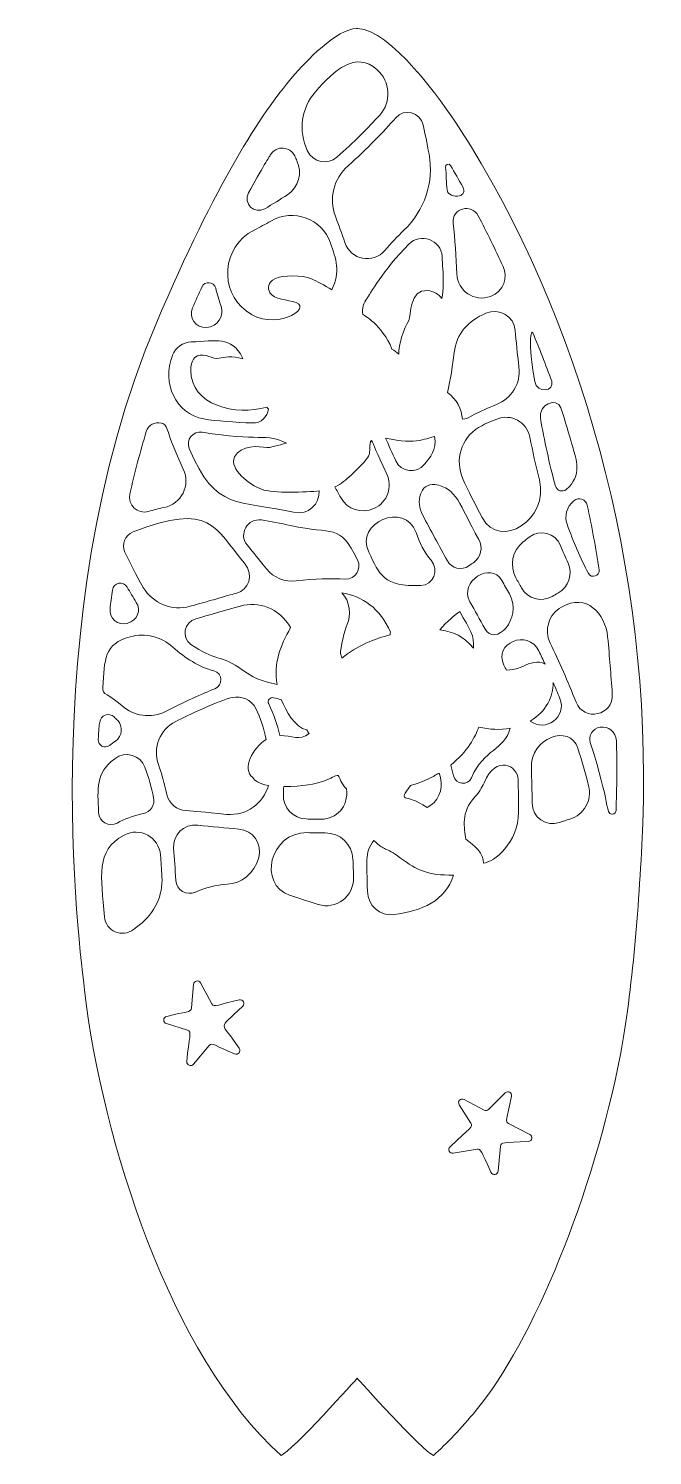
# Model space of a CAD drawing. Header units: inches. Extents: x 90 to 764, y 6 to 426.
# Drawn here: x 335.1 to 518.7, y 6.1 to 425.9 of the extents above; entities that cross this region are included whole.
import ezdxf

# ---------------------------------------------------------------- set-up
doc = ezdxf.new("R2010")
doc.units = ezdxf.units.IN
doc.header["$MEASUREMENT"] = 0
doc.layers.add('_U+0421_U+043B_U+043E_U+0439 1', color=7, linetype='Continuous')

# ---------------------------------------------------------------- blocks, each defined once
blk = doc.blocks.new('block 2')
at = {"layer": '_U+0421_U+043B_U+043E_U+0439 1', "color": 1, "lineweight": 9, "true_color": 0xff0000}
for points, knots in [([(461.81, 396.67), (456.71, 404.57), (441.3, 425.87), (431.99, 425.87), (431.92, 425.87), (431.86, 425.87), (431.8, 425.87), (431.73, 425.87), (431.67, 425.87), (431.6, 425.87), (425.8, 425.87), (416.55, 416.07), (412.76, 411.64), (403.57, 400.89), (390.37, 380.81), (372.77, 339.48), (335.05, 250.86), (351.48, 145.88), (351.59, 142.35), (356.77, 99.38), (376.55, 35.59), (409.36, 6.14), (412.46, 7.23), (431.78, 28.86), (431.78, 28.86), (431.78, 28.86), (451.18, 7.2), (454.22, 6.13), (458.13, 9.63), (462.31, 14.02), (466.8, 19.42), (483.46, 39.47), (501.43, 83.47), (509.25, 124.06), (512.63, 141.62), (514.96, 169.8), (515.81, 192.02), (518.67, 266.68), (497.28, 341.67), (461.81, 396.67)], [0, 0, 0, 0, 1, 1, 1, 2, 2, 2, 3, 3, 3, 4, 4, 4, 5, 5, 5, 6, 6, 6, 7, 7, 7, 8, 8, 8, 9, 9, 9, 10, 10, 10, 11, 11, 11, 12, 12, 12, 13, 13, 13, 13]), ([(419.46, 407.23), (425.1, 413.67), (431.3, 419.43), (437.68, 413.72), (441.56, 410.25), (441.89, 404.29), (438.4, 400.43), (435.01, 396.67), (430.79, 392.39), (425.76, 388.02), (423.13, 385.74), (418.83, 386.29), (417.09, 389.99), (414.39, 395.7), (415.31, 402.48), (419.46, 407.23)], [0, 0, 0, 0, 1, 1, 1, 2, 2, 2, 3, 3, 3, 4, 4, 4, 5, 5, 5, 5]), ([(443.12, 399.62), (445.65, 402.53), (450.38, 401.23), (451.19, 397.5), (451.72, 395.07), (452.32, 392.17), (452.92, 388.91), (454.45, 380.69), (451.59, 372.34), (445.55, 366.57), (443.58, 364.68), (441.69, 362.65), (439.95, 360.62), (436.47, 356.54), (429.85, 357.8), (428.15, 362.89), (427.27, 365.51), (426.33, 368.11), (425.36, 370.65), (423.36, 375.91), (424.87, 381.82), (429.1, 385.53), (434.84, 390.57), (439.52, 395.47), (443.12, 399.62)], [0, 0, 0, 0, 1, 1, 1, 2, 2, 2, 3, 3, 3, 4, 4, 4, 5, 5, 5, 6, 6, 6, 7, 7, 7, 8, 8, 8, 8]), ([(399.77, 377.52), (403.47, 384.29), (406.34, 388.9), (406.28, 388.8), (407.96, 391.54), (412.01, 391.31), (413.38, 388.4), (413.61, 387.93), (413.83, 387.45), (414.06, 386.95), (415.71, 383.4), (414.54, 379.16), (411.27, 377), (409.13, 375.58), (406.89, 374.2), (404.57, 372.86), (401.52, 371.1), (398.08, 374.44), (399.77, 377.52)], [0, 0, 0, 0, 1, 1, 1, 2, 2, 2, 3, 3, 3, 4, 4, 4, 5, 5, 5, 6, 6, 6, 6]), ([(459.26, 385.56), (460.45, 383.56), (461.68, 381.41), (462.95, 379.12), (463.49, 378.14), (462.95, 376.9), (461.86, 376.66), (460.33, 376.34), (458.44, 376.92), (458.22, 378.38), (457.91, 380.55), (458.08, 383.02), (457.74, 385.01), (457.58, 385.91), (458.79, 386.35), (459.26, 385.56)], [0, 0, 0, 0, 1, 1, 1, 2, 2, 2, 3, 3, 3, 4, 4, 4, 5, 5, 5, 5]), ([(467.4, 370.8), (469.9, 365.96), (472.41, 360.84), (474.72, 355.92), (476.23, 352.69), (474.93, 348.57), (470.99, 347.08), (466.3, 345.3), (461.28, 348.66), (461.09, 353.67), (460.91, 358.79), (460.52, 363.82), (460.01, 368.62), (459.55, 372.93), (465.41, 374.64), (467.4, 370.8)], [0, 0, 0, 0, 1, 1, 1, 2, 2, 2, 3, 3, 3, 4, 4, 4, 5, 5, 5, 5]), ([(401.43, 366.56), (403.12, 367.43), (404.77, 368.33), (406.37, 369.25), (413.01, 373.04), (421.46, 369.96), (423.95, 362.73), (425.53, 358.14), (426.91, 354.31), (424.29, 348.97), (422.14, 350.45), (419.85, 351.56), (418.33, 352.23), (415.61, 353.42), (409.94, 353.41), (407.5, 352.21), (405.61, 351.29), (405.27, 349.45), (406.08, 348.17), (407.36, 346.13), (411.26, 346.16), (413.79, 345.26), (418.67, 343.51), (407.17, 336.43), (399.09, 342.79), (391.17, 348.67), (391.85, 361.62), (401.43, 366.56)], [0, 0, 0, 0, 1, 1, 1, 2, 2, 2, 3, 3, 3, 4, 4, 4, 5, 5, 5, 6, 6, 6, 7, 7, 7, 8, 8, 8, 9, 9, 9, 9]), ([(456.77, 358.77), (457.26, 351.27), (457.22, 349.15), (456.72, 346.5), (455.73, 347.77), (454.36, 348.62), (452.44, 348.81), (447.05, 349.34), (447.71, 341.3), (446.96, 340), (445.67, 337.86), (443.84, 332.8), (443.99, 330.05), (443.44, 330.65), (442.79, 331.23), (442.01, 331.6), (439.17, 338.7), (433.39, 341.78), (433.39, 341.78), (433.16, 343.48), (433.67, 345.16), (434.68, 346.55), (435.31, 347.41), (439.34, 354.76), (446.97, 362.45), (450.45, 365.95), (456.46, 363.69), (456.77, 358.77)], [0, 0, 0, 0, 1, 1, 1, 2, 2, 2, 3, 3, 3, 4, 4, 4, 5, 5, 5, 6, 6, 6, 7, 7, 7, 8, 8, 8, 9, 9, 9, 9]), ([(383.33, 343.73), (384.26, 345.83), (385.17, 347.87), (386.07, 349.84), (386.91, 351.7), (389.61, 351.45), (390.13, 349.48), (390.56, 347.85), (391.08, 346.08), (391.71, 344.18), (392.65, 341.34), (390.81, 338.12), (387.38, 337.91), (384.27, 337.72), (382.08, 340.89), (383.33, 343.73)], [0, 0, 0, 0, 1, 1, 1, 2, 2, 2, 3, 3, 3, 4, 4, 4, 5, 5, 5, 5]), ([(478.29, 337.03), (478.56, 333.92), (478.91, 330.28), (479.39, 326.28), (479.96, 321.53), (477.22, 317.03), (472.77, 315.28), (464.07, 311.85), (464.95, 311.03), (462.72, 310.96), (462.5, 313.85), (461.09, 316.95), (458.33, 318.77), (458.77, 320.99), (459.6, 324.2), (460.33, 330.54), (460.99, 336.24), (464.44, 339.85), (469.68, 342.14), (473.55, 343.84), (477.93, 341.24), (478.29, 337.03)], [0, 0, 0, 0, 1, 1, 1, 2, 2, 2, 3, 3, 3, 4, 4, 4, 5, 5, 5, 6, 6, 6, 7, 7, 7, 7]), ([(483.46, 336.34), (485.41, 331.74), (487.24, 327.07), (489.01, 322.16), (489.98, 319.14), (484.7, 318.38), (484.04, 322.07), (481.9, 333.92), (483.02, 337.38), (483.46, 336.34)], [0, 0, 0, 0, 1, 1, 1, 2, 2, 2, 3, 3, 3, 3]), ([(377.42, 329.7), (377.43, 329.73), (377.45, 329.76), (377.46, 329.79), (378.35, 332.05), (380.48, 333.57), (382.9, 333.67), (390.23, 333.96), (394.7, 335.56), (398.03, 329.02), (398.06, 328.92), (398.08, 328.82), (398.11, 328.72), (394.96, 329.62), (392.4, 329.22), (391.18, 328.91), (389.3, 328.43), (387, 330.52), (384.77, 329.58), (383.52, 329.05), (382.8, 327.51), (382.8, 325.34), (382.8, 315.15), (396.04, 311.72), (405.14, 314.52), (405.3, 314.32), (405.48, 314.14), (405.65, 313.95), (405.41, 311.69), (403.48, 309.73), (400.9, 309.84), (396.05, 310.05), (390.25, 310.42), (386.69, 311.03), (378.19, 312.49), (374.25, 321.64), (377.42, 329.7)], [0, 0, 0, 0, 1, 1, 1, 2, 2, 2, 3, 3, 3, 4, 4, 4, 5, 5, 5, 6, 6, 6, 7, 7, 7, 8, 8, 8, 9, 9, 9, 10, 10, 10, 11, 11, 11, 12, 12, 12, 12]), ([(491.71, 314.3), (492.97, 310.44), (494.17, 306.51), (495.31, 302.42), (496.13, 299.49), (498.21, 294.4), (493.29, 290.3), (492.18, 289.38), (490.46, 289.9), (490.09, 291.3), (488.28, 297.96), (486.86, 304.74), (485.72, 311.19), (485, 315.33), (490.54, 317.57), (491.71, 314.3)], [0, 0, 0, 0, 1, 1, 1, 2, 2, 2, 3, 3, 3, 4, 4, 4, 5, 5, 5, 5]), ([(482.6, 305.65), (483.4, 301.53), (484.32, 297.33), (485.39, 293.14), (488.37, 281.48), (473.83, 272.29), (468.58, 282.01), (466.43, 285.98), (464.49, 289.78), (462.86, 293.45), (460.44, 298.92), (462.38, 305.4), (467.5, 308.5), (468.97, 309.39), (470.7, 310.11), (472.83, 310.98), (477.03, 312.71), (481.73, 310.11), (482.6, 305.65)], [0, 0, 0, 0, 1, 1, 1, 2, 2, 2, 3, 3, 3, 4, 4, 4, 5, 5, 5, 6, 6, 6, 6]), ([(364.86, 288.98), (366.29, 295.2), (367.93, 301.42), (369.71, 307.35), (370.26, 309.22), (372.27, 310.31), (374.15, 309.78), (376.44, 309.13), (375.17, 307.72), (380.61, 296.26), (382.85, 291.54), (380.05, 286.03), (374.94, 284.97), (373.28, 284.63), (371.76, 284.24), (370.35, 283.83), (367.15, 282.89), (364.12, 285.73), (364.86, 288.98)], [0, 0, 0, 0, 1, 1, 1, 2, 2, 2, 3, 3, 3, 4, 4, 4, 5, 5, 5, 6, 6, 6, 6]), ([(403.58, 290.35), (407.01, 289.06), (417, 289.49), (420.6, 289.86), (420.82, 286.13), (417.48, 282.57), (413.07, 283.57), (396.66, 287.34), (390.18, 283.69), (382.35, 302.32), (381.28, 304.86), (383.44, 307.58), (386.15, 307.13), (402.64, 304.38), (405.33, 306.94), (410.94, 303.88), (408.67, 303.38), (405.85, 302.46), (405.14, 302.59), (403.19, 303.09), (397.34, 303.41), (395.71, 299.92), (393.98, 296.22), (400.28, 291.6), (403.58, 290.35)], [0, 0, 0, 0, 1, 1, 1, 2, 2, 2, 3, 3, 3, 4, 4, 4, 5, 5, 5, 6, 6, 6, 7, 7, 7, 8, 8, 8, 8]), ([(426.92, 287.91), (426.34, 288.97), (425.77, 290.02), (425.2, 291.05), (427.1, 291.93), (428.47, 293.18), (429.96, 294.53), (437.29, 301.21), (434.82, 300.61), (435.74, 304.42), (435.82, 304.51), (435.9, 304.6), (435.98, 304.69), (436.68, 303.46), (437.32, 301.47), (440.48, 294.82), (442.22, 291.15), (440.81, 286.52), (436.68, 284.66), (433.07, 283.04), (428.8, 284.43), (426.92, 287.91)], [0, 0, 0, 0, 1, 1, 1, 2, 2, 2, 3, 3, 3, 4, 4, 4, 5, 5, 5, 6, 6, 6, 7, 7, 7, 7]), ([(440.14, 305.42), (449.4, 303.16), (452.7, 305.68), (454.54, 305.86), (455.31, 301.88), (453.14, 299.66), (451.56, 297.68), (449.24, 294.78), (444.67, 295.32), (443.11, 298.69), (442.05, 300.98), (441.07, 303.22), (440.14, 305.42)], [0, 0, 0, 0, 1, 1, 1, 2, 2, 2, 3, 3, 3, 4, 4, 4, 4]), ([(467.57, 275.54), (468.84, 273.26), (468.21, 270.37), (466.09, 268.84), (465.7, 268.56), (465.19, 268.2), (464.63, 267.81), (462.51, 266.33), (459.56, 267.01), (458.31, 269.29), (455.87, 273.71), (453.4, 278.25), (451.01, 282.8), (448.98, 286.68), (450.21, 292.17), (454.61, 291.73), (461.18, 290.78), (461.74, 285.98), (467.57, 275.54)], [0, 0, 0, 0, 1, 1, 1, 2, 2, 2, 3, 3, 3, 4, 4, 4, 5, 5, 5, 6, 6, 6, 6]), ([(365.81, 277.79), (388.71, 286.79), (389.94, 278.88), (398.6, 268.58), (401.66, 264.94), (399.69, 260.77), (396.33, 259.82), (394.42, 259.28), (389.49, 257.86), (382.61, 255.94), (377.28, 254.45), (371.62, 256.73), (368.79, 261.49), (366.85, 264.76), (364.6, 269.38), (363.44, 271.83), (362.36, 274.12), (363.43, 276.85), (365.81, 277.79)], [0, 0, 0, 0, 1, 1, 1, 2, 2, 2, 3, 3, 3, 4, 4, 4, 5, 5, 5, 6, 6, 6, 6]), ([(449.11, 277.67), (450.16, 274.72), (451.43, 271.8), (453.51, 269.46), (456.12, 266.51), (454.1, 262.17), (450.49, 262.04), (439.43, 261.65), (438.45, 265.15), (435.16, 271.88), (430.96, 280.48), (445.84, 286.88), (449.11, 277.67)], [0, 0, 0, 0, 1, 1, 1, 2, 2, 2, 3, 3, 3, 4, 4, 4, 4]), ([(499.48, 285.62), (500.83, 279.4), (501.99, 273.13), (503, 266.65), (503.26, 264.83), (500.71, 263.98), (499.84, 265.6), (497.45, 270.02), (495.37, 274.91), (493.56, 280.05), (492.74, 282.37), (493.34, 285.14), (495.55, 286.98), (496.95, 288.15), (499.09, 287.4), (499.48, 285.62)], [0, 0, 0, 0, 1, 1, 1, 2, 2, 2, 3, 3, 3, 4, 4, 4, 5, 5, 5, 5]), ([(413.82, 263.38), (410.5, 262.99), (407.18, 264.29), (405.11, 266.93), (402.28, 270.52), (401.68, 271.06), (399.36, 273.97), (396.79, 277.19), (399.5, 281.92), (403.58, 281.31), (406.31, 280.9), (409.17, 280.36), (412.18, 279.68), (424.76, 276.79), (426.47, 280.67), (431.91, 269.54), (433.2, 266.9), (431.21, 263.81), (428.27, 263.93), (424.05, 264.11), (419.27, 264.02), (413.82, 263.38)], [0, 0, 0, 0, 1, 1, 1, 2, 2, 2, 3, 3, 3, 4, 4, 4, 5, 5, 5, 6, 6, 6, 7, 7, 7, 7]), ([(480.62, 274.85), (481.22, 275.33), (481.82, 275.8), (482.42, 276.28), (485.52, 278.74), (490.1, 277.52), (491.57, 273.85), (492.29, 272.07), (493.04, 270.33), (493.83, 268.64), (495.34, 265.38), (494, 261.52), (490.86, 259.78), (490.31, 259.48), (489.76, 259.17), (489.19, 258.84), (486, 256.99), (481.91, 258.09), (480.13, 261.32), (479.58, 262.32), (479.04, 263.31), (478.49, 264.29), (476.5, 267.85), (477.41, 272.32), (480.62, 274.85)], [0, 0, 0, 0, 1, 1, 1, 2, 2, 2, 3, 3, 3, 4, 4, 4, 5, 5, 5, 6, 6, 6, 7, 7, 7, 8, 8, 8, 8]), ([(469.29, 249.39), (467.89, 251.96), (466.44, 254.6), (464.95, 257.28), (461.66, 263.24), (471.15, 269.22), (474.33, 263.53), (475.07, 262.22), (475.8, 260.89), (476.55, 259.54), (480.62, 252.14), (472.33, 243.77), (469.29, 249.39)], [0, 0, 0, 0, 1, 1, 1, 2, 2, 2, 3, 3, 3, 4, 4, 4, 4]), ([(359.03, 255.28), (359.22, 256.84), (359.46, 258.74), (359.73, 260.71), (360.05, 262.93), (363.01, 263.49), (364.11, 261.53), (364.92, 260.08), (365.81, 258.59), (366.77, 257.08), (368.14, 254.92), (367.35, 251.73), (364.1, 250.88), (361.33, 250.14), (358.69, 252.43), (359.03, 255.28)], [0, 0, 0, 0, 1, 1, 1, 2, 2, 2, 3, 3, 3, 4, 4, 4, 5, 5, 5, 5]), ([(408.18, 232.95), (406.67, 233.32), (402.26, 233.92), (397.93, 237.22), (392.15, 241.63), (389.47, 239.82), (382.85, 244.71), (380, 246.81), (380.83, 251.29), (384.25, 252.24), (388.12, 253.33), (392.46, 254.56), (397.35, 255.95), (397.38, 255.96), (397.41, 255.97), (397.44, 255.98), (402.67, 257.46), (408.73, 255.56), (412.19, 249.65), (409.06, 244.2), (407.16, 239.15), (408.18, 232.95)], [0, 0, 0, 0, 1, 1, 1, 2, 2, 2, 3, 3, 3, 4, 4, 4, 5, 5, 5, 6, 6, 6, 7, 7, 7, 7]), ([(427.3, 240.68), (427.18, 241.18), (427.03, 241.63), (426.88, 241.99), (426.72, 243.35), (428.1, 249.17), (428.83, 250.63), (429.97, 252.92), (429.78, 257.68), (427.23, 259.84), (433.19, 258.97), (438.61, 255.33), (441.56, 248.32), (441.52, 248.05), (441.49, 247.79), (441.47, 247.52), (437.2, 246.51), (431.44, 244.21), (427.3, 240.68)], [0, 0, 0, 0, 1, 1, 1, 2, 2, 2, 3, 3, 3, 4, 4, 4, 5, 5, 5, 6, 6, 6, 6]), ([(505.48, 246.91), (506.07, 240.82), (506.41, 236.11), (506.85, 230.1), (507.32, 223.78), (498.44, 221.88), (496.18, 227.7), (493.78, 233.86), (491.2, 239.65), (488.56, 245.11), (486.7, 248.96), (488.16, 253.59), (491.88, 255.71), (499.19, 259.86), (504.79, 253.92), (505.48, 246.91)], [0, 0, 0, 0, 1, 1, 1, 2, 2, 2, 3, 3, 3, 4, 4, 4, 5, 5, 5, 5]), ([(456.13, 248.95), (458.17, 251.49), (460.62, 253.43), (461.97, 254.41), (464.92, 249.06), (466.41, 247.23), (465.97, 243.62), (462.65, 247.44), (460.69, 248.18), (456.13, 248.95)], [0, 0, 0, 0, 1, 1, 1, 2, 2, 2, 3, 3, 3, 3]), ([(364.97, 246.97), (369.4, 248.14), (374.12, 246.98), (377.53, 243.91), (381.14, 240.65), (385.18, 238.11), (389.62, 236.93), (392.3, 236.23), (392.34, 232.62), (389.9, 231.66), (386.65, 230.38), (380.48, 227.64), (375.33, 225), (371.11, 222.84), (366.05, 223.56), (362.5, 226.71), (358.57, 230.21), (356.71, 229.78), (356.88, 232.06), (357.48, 240.21), (357.21, 244.93), (364.97, 246.97)], [0, 0, 0, 0, 1, 1, 1, 2, 2, 2, 3, 3, 3, 4, 4, 4, 5, 5, 5, 6, 6, 6, 7, 7, 7, 7]), ([(475.69, 237.11), (475.44, 237.61), (475.2, 238.11), (474.94, 238.62), (471.73, 245.02), (482.05, 249.41), (485.23, 242.79), (485.84, 241.51), (486.45, 240.2), (487.06, 238.88), (484.97, 240.21), (482.55, 239.14), (480.76, 238.35), (478.62, 237.4), (478.64, 237.47), (475.69, 237.11)], [0, 0, 0, 0, 1, 1, 1, 2, 2, 2, 3, 3, 3, 4, 4, 4, 5, 5, 5, 5]), ([(489.43, 233.55), (490.11, 231.99), (490.77, 230.41), (491.42, 228.8), (493.63, 223.32), (487.07, 218.7), (482.72, 222.17), (487.37, 224.92), (489.54, 229.38), (489.43, 233.55)], [0, 0, 0, 0, 1, 1, 1, 2, 2, 2, 3, 3, 3, 3]), ([(393.39, 194.72), (385.9, 195.39), (384.63, 195.67), (381.29, 195.83), (378.73, 195.95), (376.41, 197.75), (375.77, 200.59), (375.04, 203.84), (374.2, 206.76), (373.28, 209.37), (371.54, 214.28), (373.71, 219.71), (378.36, 222.05), (382.09, 223.92), (390.85, 228.08), (394.95, 229.07), (397.71, 229.73), (400.67, 228.49), (401.97, 225.83), (403.3, 223.13), (404.29, 220.07), (404.97, 216.75), (401.09, 214.28), (397.72, 208.14), (401.07, 205.55), (401.52, 204.68), (402.65, 203.71), (405.65, 203.22), (404.18, 197.96), (399.14, 194.21), (393.39, 194.72)], [0, 0, 0, 0, 1, 1, 1, 2, 2, 2, 3, 3, 3, 4, 4, 4, 5, 5, 5, 6, 6, 6, 7, 7, 7, 8, 8, 8, 9, 9, 9, 10, 10, 10, 10]), ([(405.75, 227.18), (405.25, 228.16), (406.11, 229.28), (407.19, 229.04), (407.83, 228.9), (408.58, 228.71), (409.41, 228.48), (410.67, 225.31), (413.54, 220.1), (416.97, 219.62), (417.14, 219.2), (417.37, 218.82), (417.64, 218.48), (414.76, 216.27), (412.63, 217.91), (408.98, 217.92), (408.28, 221.12), (407.23, 224.26), (405.75, 227.18)], [0, 0, 0, 0, 1, 1, 1, 2, 2, 2, 3, 3, 3, 4, 4, 4, 5, 5, 5, 6, 6, 6, 6]), ([(355.99, 221.85), (356.26, 223.91), (358.73, 224.79), (360.25, 223.38), (360.57, 223.08), (360.9, 222.75), (361.23, 222.41), (362.96, 220.62), (362.7, 217.7), (360.66, 216.27), (360.03, 215.83), (359.44, 215.4), (358.88, 214.98), (357.46, 213.93), (355.48, 215), (355.56, 216.76), (355.69, 219.58), (355.85, 220.79), (355.99, 221.85)], [0, 0, 0, 0, 1, 1, 1, 2, 2, 2, 3, 3, 3, 4, 4, 4, 5, 5, 5, 6, 6, 6, 6]), ([(467.56, 220.39), (470.75, 219.62), (473.89, 219.52), (476.77, 220.03), (475.15, 213.55), (469.11, 214.07), (465.4, 205.49), (464.35, 203.06), (460.77, 203.46), (460.13, 206.03), (459.86, 207.08), (459.58, 208.14), (459.3, 209.21), (464.27, 213.17), (466.56, 217.65), (467.56, 220.39)], [0, 0, 0, 0, 1, 1, 1, 2, 2, 2, 3, 3, 3, 4, 4, 4, 5, 5, 5, 5]), ([(494.34, 193.32), (493.38, 193.03), (492.39, 192.7), (491.35, 192.32), (487.42, 190.87), (483.25, 193.85), (483.24, 198.05), (483.23, 201.64), (483.17, 205.04), (483.03, 208.22), (482.63, 217.29), (494.37, 221.51), (496.72, 214.14), (497.85, 210.58), (498.92, 206.89), (499.89, 203.09), (500.96, 198.87), (498.51, 194.57), (494.34, 193.32)], [0, 0, 0, 0, 1, 1, 1, 2, 2, 2, 3, 3, 3, 4, 4, 4, 5, 5, 5, 6, 6, 6, 6]), ([(507.96, 195.87), (507.93, 194.69), (506.59, 194.75), (506.69, 194.79), (504.85, 194.98), (506.34, 197.34), (500.38, 215.86), (499.75, 217.83), (500.96, 220.05), (503.31, 220.37), (505.65, 220.69), (507.94, 219.01), (508.05, 216.35), (508.32, 210.18), (508.16, 202.01), (507.96, 195.87)], [0, 0, 0, 0, 1, 1, 1, 2, 2, 2, 3, 3, 3, 4, 4, 4, 5, 5, 5, 5]), ([(360.41, 211.09), (363.49, 213.44), (368, 212.2), (369.32, 208.56), (370.37, 205.68), (371.23, 202.6), (371.87, 199.68), (372.35, 197.51), (370.92, 195.41), (368.75, 194.93), (365.74, 194.27), (363.23, 193.3), (361.15, 192.17), (358.71, 190.85), (355.74, 192.51), (355.65, 195.29), (355.41, 202.38), (354.74, 206.76), (360.41, 211.09)], [0, 0, 0, 0, 1, 1, 1, 2, 2, 2, 3, 3, 3, 4, 4, 4, 5, 5, 5, 6, 6, 6, 6]), ([(463.77, 187.38), (463.31, 190.84), (462.1, 195.17), (466.46, 199.92), (467.6, 201.17), (468.48, 202.52), (469.11, 203.99), (472.65, 212.35), (479.02, 209.14), (479.13, 204.93), (479.22, 201.9), (479.25, 198.68), (479.23, 195.33), (479.2, 186.45), (472.07, 180.51), (468.92, 180.39), (469.27, 182.9), (466.06, 185.83), (463.77, 187.38)], [0, 0, 0, 0, 1, 1, 1, 2, 2, 2, 3, 3, 3, 4, 4, 4, 5, 5, 5, 6, 6, 6, 6]), ([(428.6, 202.22), (429.38, 196.93), (425.53, 193.29), (421.26, 193.3), (419.8, 193.31), (418.32, 193.33), (416.8, 193.36), (412.91, 193.44), (409.83, 196.74), (410.05, 200.63), (410.09, 201.4), (410.11, 202.15), (410.14, 202.91), (421.82, 202.84), (424.26, 206.15), (426.21, 206.17), (426.66, 205.54), (427.09, 203.68), (428.6, 202.22)], [0, 0, 0, 0, 1, 1, 1, 2, 2, 2, 3, 3, 3, 4, 4, 4, 5, 5, 5, 6, 6, 6, 6]), ([(447.45, 203.19), (456.89, 206.02), (455.59, 208.3), (456.31, 205.45), (457.2, 201.89), (455.49, 198.26), (452.32, 196.71), (445.71, 201.32), (443.66, 197.7), (447.45, 203.19)], [0, 0, 0, 0, 1, 1, 1, 2, 2, 2, 3, 3, 3, 3]), ([(367.69, 162.2), (367.11, 161.76), (366.54, 161.32), (365.99, 160.89), (362.68, 158.25), (357.76, 160.36), (357.42, 164.58), (356.46, 176.52), (354.66, 184.05), (363.15, 188.62), (367.8, 191.13), (373.5, 188), (373.89, 182.73), (374.04, 180.73), (374.18, 178.63), (374.32, 176.43), (374.68, 170.87), (372.15, 165.55), (367.69, 162.2)], [0, 0, 0, 0, 1, 1, 1, 2, 2, 2, 3, 3, 3, 4, 4, 4, 5, 5, 5, 6, 6, 6, 6]), ([(402.83, 182.01), (401.48, 177.23), (397.63, 174.41), (393.49, 174.15), (390.12, 173.93), (387.08, 173.14), (384.19, 171.84), (381.57, 170.67), (378.58, 172.44), (378.4, 175.3), (378.19, 178.64), (377.98, 181.78), (377.75, 184.68), (377.45, 188.57), (380.69, 191.99), (384.85, 191.54), (389.04, 191.09), (393.07, 190.71), (396.95, 190.4), (401.11, 190.07), (403.94, 186.04), (402.83, 182.01)], [0, 0, 0, 0, 1, 1, 1, 2, 2, 2, 3, 3, 3, 4, 4, 4, 5, 5, 5, 6, 6, 6, 7, 7, 7, 7]), ([(420.26, 168.2), (418.72, 168.69), (417.19, 169.2), (415.67, 169.7), (414.46, 170.1), (413.26, 170.5), (412.06, 170.89), (402.34, 174.01), (406.1, 189.56), (417.03, 189.33), (418.85, 189.3), (420.63, 189.28), (422.37, 189.28), (426.73, 189.29), (430.33, 185.84), (430.53, 181.49), (430.61, 179.71), (430.67, 177.91), (430.71, 176.08), (430.84, 170.57), (425.51, 166.54), (420.26, 168.2)], [0, 0, 0, 0, 1, 1, 1, 2, 2, 2, 3, 3, 3, 4, 4, 4, 5, 5, 5, 6, 6, 6, 7, 7, 7, 7]), ([(442.68, 165.22), (438.53, 164.65), (434.82, 167.92), (434.78, 172.11), (434.7, 180.63), (433.76, 183.33), (436.7, 186.99), (440.25, 183.67), (439.7, 185.4), (444.53, 181.87), (449.28, 178.4), (452.57, 176.65), (460.1, 176.87), (458.04, 169.25), (450.5, 166.29), (442.68, 165.22)], [0, 0, 0, 0, 1, 1, 1, 2, 2, 2, 3, 3, 3, 4, 4, 4, 5, 5, 5, 5]), ([(398.09, 138.29), (390.41, 130.82), (391.62, 134.32), (397.04, 125.9), (397.7, 124.98), (396.72, 123.79), (395.69, 124.24), (390.23, 126.41), (389.15, 127.83), (388.21, 126.71), (388.21, 126.71), (383.61, 121.21), (383.61, 121.21), (382.9, 120.37), (381.54, 120.95), (381.66, 122.04), (382.15, 129.02), (383.35, 130.81), (381.79, 131.28), (381.79, 131.28), (375.63, 133.16), (375.63, 133.16), (374.55, 133.49), (374.6, 135.04), (375.71, 135.29), (381.25, 136.8), (382.94, 136.34), (383.05, 137.77), (383.05, 137.77), (383.59, 144.68), (383.59, 144.68), (383.68, 145.78), (385.14, 146.09), (385.67, 145.12), (385.67, 145.12), (388.97, 138.99), (388.97, 138.99), (389.68, 137.67), (391.02, 138.92), (397.05, 140.15), (398.15, 140.42), (398.9, 139.07), (398.09, 138.29)], [0, 0, 0, 0, 1, 1, 1, 2, 2, 2, 3, 3, 3, 4, 4, 4, 5, 5, 5, 6, 6, 6, 7, 7, 7, 8, 8, 8, 9, 9, 9, 10, 10, 10, 11, 11, 11, 12, 12, 12, 13, 13, 13, 14, 14, 14, 14]), ([(482.15, 98.49), (474.88, 98.06), (474.04, 98.33), (473.93, 97.07), (473.93, 97.07), (473.25, 89.8), (473.25, 89.8), (473.15, 88.67), (471.63, 88.41), (471.15, 89.43), (468.21, 95.7), (468.21, 96.36), (467.1, 96.18), (467.1, 96.18), (460.02, 95.03), (460.02, 95.03), (458.94, 94.86), (458.29, 96.19), (459.1, 96.93), (465.17, 102.56), (465.9, 102.79), (465.23, 103.84), (465.23, 103.84), (461.8, 109.29), (461.8, 109.29), (461.2, 110.25), (462.25, 111.39), (463.25, 110.85), (463.25, 110.85), (469.14, 107.73), (469.14, 107.73), (469.56, 107.51), (470.09, 107.59), (470.43, 107.93), (470.43, 107.93), (475.36, 112.8), (475.36, 112.8), (476.14, 113.58), (477.45, 112.85), (477.21, 111.78), (475.68, 104.84), (475.26, 104.28), (476.29, 103.76), (476.29, 103.76), (482.58, 100.58), (482.58, 100.58), (483.59, 100.07), (483.27, 98.55), (482.15, 98.49)], [0, 0, 0, 0, 1, 1, 1, 2, 2, 2, 3, 3, 3, 4, 4, 4, 5, 5, 5, 6, 6, 6, 7, 7, 7, 8, 8, 8, 9, 9, 9, 10, 10, 10, 11, 11, 11, 12, 12, 12, 13, 13, 13, 14, 14, 14, 15, 15, 15, 16, 16, 16, 16])]:
    blk.add_open_spline(points, degree=3, knots=knots, dxfattribs=at)

msp = doc.modelspace()

# ---------------------------------------------------------------- block references
at = {"layer": '_U+0421_U+043B_U+043E_U+0439 1'}
msp.add_blockref('block 2', (0, 0), dxfattribs=at)

doc.saveas('drawing.dxf')
